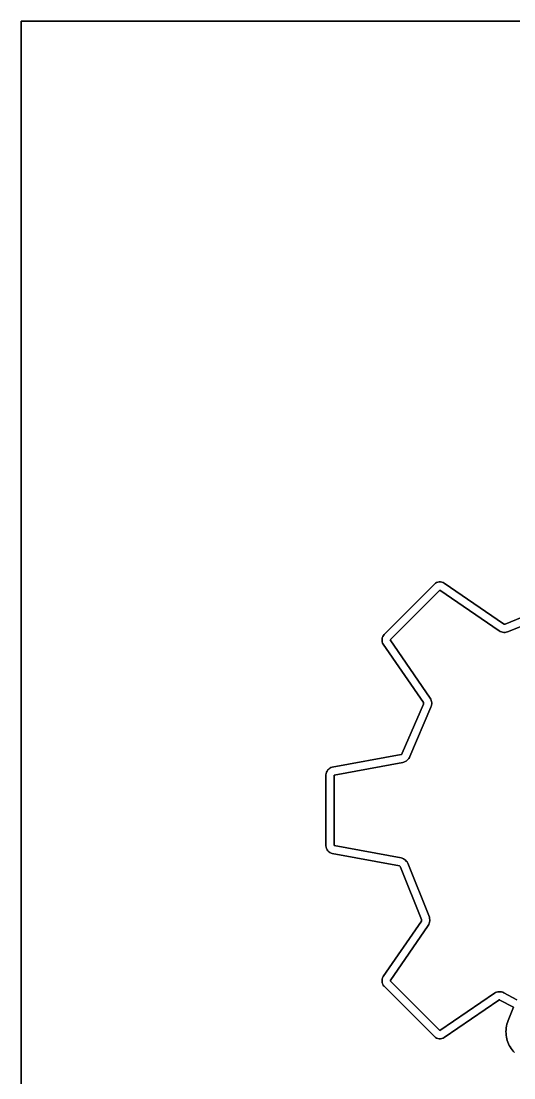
# Model space of a CAD drawing. Extents: x -216 to 0, y 0 to 300.
# Drawn here: x -216.5 to -126, y 105.9 to 300 of the extents above; entities that cross this region are included whole.
import ezdxf

# ---------------------------------------------------------------- set-up
doc = ezdxf.new("R2010")
doc.units = 0

msp = doc.modelspace()

# ---------------------------------------------------------------- linework, layer by layer
at = {"layer": 'layer0'}
for points in [[(-216.5, 0, 0), (-216.5, 300, 0)], [(-216.5, 300, 0), (0, 300, 0)], [(-216.5, 300, 3), (-216.5, 0, 3)], [(0, 300, 3), (-216.5, 300, 3)], [(-149.824, 187.335, 0), (-140.568, 196.59, 0)], [(-140.568, 196.59, 0), (-149.824, 187.335, 0)], [(-140.568, 196.59, 0), (-140.396, 196.732, 0)], [(-140.396, 196.732, 0), (-140.568, 196.59, 0)], [(-140.396, 196.732, 0), (-140.176, 196.854, 0)], [(-140.176, 196.854, 0), (-140.396, 196.732, 0)], [(-140.176, 196.854, 0), (-139.945, 196.933, 0)], [(-139.945, 196.933, 0), (-140.176, 196.854, 0)], [(-139.945, 196.933, 0), (-139.71, 196.974, 0)], [(-139.71, 196.974, 0), (-139.945, 196.933, 0)], [(-139.71, 196.974, 0), (-139.47, 196.977, 0)], [(-139.47, 196.977, 0), (-139.71, 196.974, 0)], [(-139.47, 196.977, 0), (-139.23, 196.941, 0)], [(-139.23, 196.941, 0), (-139.47, 196.977, 0)], [(-139.23, 196.941, 0), (-138.991, 196.862, 0)], [(-138.991, 196.862, 0), (-139.23, 196.941, 0)], [(-138.991, 196.862, 0), (-138.795, 196.754, 0)], [(-138.795, 196.754, 0), (-138.991, 196.862, 0)], [(-138.795, 196.754, 0), (-127.862, 189.252, 0)], [(-127.862, 189.252, 0), (-138.795, 196.754, 0)], [(-139.584, 195.476, 0), (-148.71, 186.328, 0)], [(-148.71, 186.328, 0), (-139.584, 195.476, 0)], [(-128.661, 187.981, 0), (-139.584, 195.476, 0)], [(-139.584, 195.476, 0), (-128.661, 187.981, 0)], [(-127.559, 189.241, 0), (-118.801, 192.826, 0)], [(-118.801, 192.826, 0), (-127.559, 189.241, 0)], [(-118.223, 191.442, 0), (-127.001, 187.849, 0)], [(-127.001, 187.849, 0), (-118.223, 191.442, 0)], [(-127.862, 189.252, 0), (-127.812, 189.227, 0)], [(-127.812, 189.227, 0), (-127.862, 189.252, 0)], [(-127.812, 189.227, 0), (-127.774, 189.217, 0)], [(-127.774, 189.217, 0), (-127.812, 189.227, 0)], [(-127.774, 189.217, 0), (-127.726, 189.211, 0)], [(-127.726, 189.211, 0), (-127.774, 189.217, 0)], [(-127.726, 189.211, 0), (-127.678, 189.211, 0)], [(-127.678, 189.211, 0), (-127.726, 189.211, 0)], [(-127.678, 189.211, 0), (-127.615, 189.22, 0)], [(-127.615, 189.22, 0), (-127.678, 189.211, 0)], [(-127.615, 189.22, 0), (-127.559, 189.241, 0)], [(-127.559, 189.241, 0), (-127.615, 189.22, 0)], [(-150.209, 186.239, 0), (-150.206, 186.478, 0)], [(-150.206, 186.478, 0), (-150.209, 186.239, 0)], [(-150.206, 186.478, 0), (-150.165, 186.713, 0)], [(-150.165, 186.713, 0), (-150.206, 186.478, 0)], [(-150.165, 186.713, 0), (-150.086, 186.942, 0)], [(-150.086, 186.942, 0), (-150.165, 186.713, 0)], [(-150.086, 186.942, 0), (-149.965, 187.162, 0)], [(-149.965, 187.162, 0), (-150.086, 186.942, 0)], [(-149.965, 187.162, 0), (-149.824, 187.335, 0)], [(-149.824, 187.335, 0), (-149.965, 187.162, 0)], [(-128.481, 187.878, 0), (-128.661, 187.981, 0)], [(-128.661, 187.981, 0), (-128.481, 187.878, 0)], [(-128.267, 187.794, 0), (-128.481, 187.878, 0)], [(-128.481, 187.878, 0), (-128.267, 187.794, 0)], [(-128.051, 187.741, 0), (-128.267, 187.794, 0)], [(-128.267, 187.794, 0), (-128.051, 187.741, 0)], [(-127.834, 187.713, 0), (-128.051, 187.741, 0)], [(-128.051, 187.741, 0), (-127.834, 187.713, 0)], [(-127.615, 187.709, 0), (-127.834, 187.713, 0)], [(-127.834, 187.713, 0), (-127.615, 187.709, 0)], [(-127.394, 187.731, 0), (-127.615, 187.709, 0)], [(-127.615, 187.709, 0), (-127.394, 187.731, 0)], [(-127.17, 187.783, 0), (-127.394, 187.731, 0)], [(-127.394, 187.731, 0), (-127.17, 187.783, 0)], [(-127.001, 187.849, 0), (-127.17, 187.783, 0)], [(-127.17, 187.783, 0), (-127.001, 187.849, 0)], [(-150.173, 185.998, 0), (-150.209, 186.239, 0)], [(-150.209, 186.239, 0), (-150.173, 185.998, 0)], [(-150.095, 185.759, 0), (-150.173, 185.998, 0)], [(-150.173, 185.998, 0), (-150.095, 185.759, 0)], [(-149.987, 185.563, 0), (-150.095, 185.759, 0)], [(-150.095, 185.759, 0), (-149.987, 185.563, 0)], [(-142.615, 174.821, 0), (-149.987, 185.563, 0)], [(-149.987, 185.563, 0), (-142.615, 174.821, 0)], [(-148.71, 186.328, 0), (-141.341, 175.615, 0)], [(-141.341, 175.615, 0), (-148.71, 186.328, 0)], [(-142.6, 174.793, 0), (-142.615, 174.821, 0)], [(-142.615, 174.821, 0), (-142.6, 174.793, 0)], [(-142.583, 174.734, 0), (-142.6, 174.793, 0)], [(-142.6, 174.793, 0), (-142.583, 174.734, 0)], [(-142.577, 174.689, 0), (-142.583, 174.734, 0)], [(-142.583, 174.734, 0), (-142.577, 174.689, 0)], [(-141.341, 175.615, 0), (-141.238, 175.433, 0)], [(-141.238, 175.433, 0), (-141.341, 175.615, 0)], [(-141.238, 175.433, 0), (-141.156, 175.218, 0)], [(-141.156, 175.218, 0), (-141.238, 175.433, 0)], [(-141.156, 175.218, 0), (-141.104, 175.001, 0)], [(-141.104, 175.001, 0), (-141.156, 175.218, 0)], [(-141.104, 175.001, 0), (-141.078, 174.784, 0)], [(-141.078, 174.784, 0), (-141.104, 175.001, 0)], [(-141.078, 174.784, 0), (-141.076, 174.564, 0)], [(-141.076, 174.564, 0), (-141.078, 174.784, 0)], [(-146.483, 165.495, 0), (-142.608, 174.531, 0)], [(-142.608, 174.531, 0), (-146.483, 165.495, 0)], [(-141.226, 173.95, 0), (-145.107, 164.897, 0)], [(-145.107, 164.897, 0), (-141.226, 173.95, 0)], [(-142.608, 174.531, 0), (-142.581, 174.606, 0)], [(-142.581, 174.606, 0), (-142.608, 174.531, 0)], [(-142.581, 174.606, 0), (-142.577, 174.643, 0)], [(-142.577, 174.643, 0), (-142.581, 174.606, 0)], [(-142.577, 174.643, 0), (-142.577, 174.689, 0)], [(-142.577, 174.689, 0), (-142.577, 174.643, 0)], [(-141.156, 174.118, 0), (-141.226, 173.95, 0)], [(-141.226, 173.95, 0), (-141.156, 174.118, 0)], [(-141.101, 174.343, 0), (-141.156, 174.118, 0)], [(-141.156, 174.118, 0), (-141.101, 174.343, 0)], [(-141.076, 174.564, 0), (-141.101, 174.343, 0)], [(-141.101, 174.343, 0), (-141.076, 174.564, 0)], [(-159.364, 162.931, 0), (-146.711, 165.284, 0)], [(-146.711, 165.284, 0), (-159.364, 162.931, 0)], [(-146.711, 165.284, 0), (-146.655, 165.303, 0)], [(-146.655, 165.303, 0), (-146.711, 165.284, 0)], [(-146.655, 165.303, 0), (-146.62, 165.324, 0)], [(-146.62, 165.324, 0), (-146.655, 165.303, 0)], [(-146.62, 165.324, 0), (-146.581, 165.354, 0)], [(-146.581, 165.354, 0), (-146.62, 165.324, 0)], [(-146.581, 165.354, 0), (-146.546, 165.388, 0)], [(-146.546, 165.388, 0), (-146.581, 165.354, 0)], [(-146.546, 165.388, 0), (-146.508, 165.439, 0)], [(-146.508, 165.439, 0), (-146.546, 165.388, 0)], [(-146.508, 165.439, 0), (-146.483, 165.495, 0)], [(-146.483, 165.495, 0), (-146.508, 165.439, 0)], [(-146.375, 163.821, 0), (-159.015, 161.47, 0)], [(-159.015, 161.47, 0), (-146.375, 163.821, 0)], [(-146.175, 163.876, 0), (-146.375, 163.821, 0)], [(-146.375, 163.821, 0), (-146.175, 163.876, 0)], [(-145.965, 163.968, 0), (-146.175, 163.876, 0)], [(-146.175, 163.876, 0), (-145.965, 163.968, 0)], [(-145.774, 164.082, 0), (-145.965, 163.968, 0)], [(-145.965, 163.968, 0), (-145.774, 164.082, 0)], [(-145.601, 164.215, 0), (-145.774, 164.082, 0)], [(-145.774, 164.082, 0), (-145.601, 164.215, 0)], [(-145.444, 164.367, 0), (-145.601, 164.215, 0)], [(-145.601, 164.215, 0), (-145.444, 164.367, 0)], [(-145.303, 164.538, 0), (-145.444, 164.367, 0)], [(-145.444, 164.367, 0), (-145.303, 164.538, 0)], [(-145.18, 164.732, 0), (-145.303, 164.538, 0)], [(-145.303, 164.538, 0), (-145.18, 164.732, 0)], [(-145.107, 164.897, 0), (-145.18, 164.732, 0)], [(-145.18, 164.732, 0), (-145.107, 164.897, 0)], [(-160.5, 161.562, 0), (-160.478, 161.784, 0)], [(-160.478, 161.784, 0), (-160.5, 161.562, 0)], [(-160.499, 148.473, 0), (-160.5, 161.562, 0)], [(-160.5, 161.562, 0), (-160.499, 148.473, 0)], [(-160.478, 161.784, 0), (-160.408, 162.025, 0)], [(-160.408, 162.025, 0), (-160.478, 161.784, 0)], [(-160.408, 162.025, 0), (-160.302, 162.244, 0)], [(-160.302, 162.244, 0), (-160.408, 162.025, 0)], [(-160.302, 162.244, 0), (-160.164, 162.439, 0)], [(-160.164, 162.439, 0), (-160.302, 162.244, 0)], [(-160.164, 162.439, 0), (-159.997, 162.61, 0)], [(-159.997, 162.61, 0), (-160.164, 162.439, 0)], [(-159.997, 162.61, 0), (-159.803, 162.755, 0)], [(-159.803, 162.755, 0), (-159.997, 162.61, 0)], [(-159.803, 162.755, 0), (-159.579, 162.868, 0)], [(-159.579, 162.868, 0), (-159.803, 162.755, 0)], [(-159.579, 162.868, 0), (-159.364, 162.931, 0)], [(-159.364, 162.931, 0), (-159.579, 162.868, 0)], [(-159.015, 161.47, 0), (-158.999, 148.546, 0)], [(-158.999, 148.546, 0), (-159.015, 161.47, 0)], [(-160.477, 148.25, 0), (-160.499, 148.473, 0)], [(-160.499, 148.473, 0), (-160.477, 148.25, 0)], [(-160.408, 148.009, 0), (-160.477, 148.25, 0)], [(-160.477, 148.25, 0), (-160.408, 148.009, 0)], [(-160.301, 147.791, 0), (-160.408, 148.009, 0)], [(-160.408, 148.009, 0), (-160.301, 147.791, 0)], [(-160.164, 147.595, 0), (-160.301, 147.791, 0)], [(-160.301, 147.791, 0), (-160.164, 147.595, 0)], [(-159.997, 147.423, 0), (-160.164, 147.595, 0)], [(-160.164, 147.595, 0), (-159.997, 147.423, 0)], [(-158.999, 148.546, 0), (-146.685, 146.27, 0)], [(-146.685, 146.27, 0), (-158.999, 148.546, 0)], [(-159.801, 147.278, 0), (-159.997, 147.423, 0)], [(-159.997, 147.423, 0), (-159.801, 147.278, 0)], [(-159.575, 147.165, 0), (-159.801, 147.278, 0)], [(-159.801, 147.278, 0), (-159.575, 147.165, 0)], [(-159.361, 147.103, 0), (-159.575, 147.165, 0)], [(-159.575, 147.165, 0), (-159.361, 147.103, 0)], [(-147.02, 144.806, 0), (-159.361, 147.103, 0)], [(-159.361, 147.103, 0), (-147.02, 144.806, 0)], [(-146.685, 146.27, 0), (-146.484, 146.215, 0)], [(-146.484, 146.215, 0), (-146.685, 146.27, 0)], [(-146.484, 146.215, 0), (-146.272, 146.121, 0)], [(-146.272, 146.121, 0), (-146.484, 146.215, 0)], [(-146.272, 146.121, 0), (-146.081, 146.004, 0)], [(-146.081, 146.004, 0), (-146.272, 146.121, 0)], [(-146.081, 146.004, 0), (-145.908, 145.868, 0)], [(-145.908, 145.868, 0), (-146.081, 146.004, 0)], [(-145.908, 145.868, 0), (-145.752, 145.712, 0)], [(-145.752, 145.712, 0), (-145.908, 145.868, 0)], [(-145.752, 145.712, 0), (-145.612, 145.537, 0)], [(-145.612, 145.537, 0), (-145.752, 145.712, 0)], [(-146.989, 144.798, 0), (-147.02, 144.806, 0)], [(-147.02, 144.806, 0), (-146.989, 144.798, 0)], [(-146.939, 144.771, 0), (-146.989, 144.798, 0)], [(-146.989, 144.798, 0), (-146.939, 144.771, 0)], [(-146.904, 144.743, 0), (-146.939, 144.771, 0)], [(-146.939, 144.771, 0), (-146.904, 144.743, 0)], [(-146.872, 144.711, 0), (-146.904, 144.743, 0)], [(-146.904, 144.743, 0), (-146.872, 144.711, 0)], [(-146.848, 144.681, 0), (-146.872, 144.711, 0)], [(-146.872, 144.711, 0), (-146.848, 144.681, 0)], [(-146.815, 144.608, 0), (-146.848, 144.681, 0)], [(-146.848, 144.681, 0), (-146.815, 144.608, 0)], [(-142.967, 134.994, 0), (-146.815, 144.608, 0)], [(-146.815, 144.608, 0), (-142.967, 134.994, 0)], [(-145.612, 145.537, 0), (-145.493, 145.338, 0)], [(-145.493, 145.338, 0), (-145.612, 145.537, 0)], [(-145.493, 145.338, 0), (-141.507, 135.378, 0)], [(-141.507, 135.378, 0), (-145.493, 145.338, 0)], [(-149.988, 124.469, 0), (-142.978, 134.687, 0)], [(-142.978, 134.687, 0), (-149.988, 124.469, 0)], [(-142.978, 134.687, 0), (-142.952, 134.739, 0)], [(-142.952, 134.739, 0), (-142.978, 134.687, 0)], [(-142.944, 134.936, 0), (-142.967, 134.994, 0)], [(-142.967, 134.994, 0), (-142.944, 134.936, 0)], [(-142.952, 134.739, 0), (-142.942, 134.778, 0)], [(-142.942, 134.778, 0), (-142.952, 134.739, 0)], [(-142.935, 134.873, 0), (-142.944, 134.936, 0)], [(-142.944, 134.936, 0), (-142.935, 134.873, 0)], [(-142.942, 134.778, 0), (-142.936, 134.825, 0)], [(-142.936, 134.825, 0), (-142.942, 134.778, 0)], [(-142.936, 134.825, 0), (-142.935, 134.873, 0)], [(-142.935, 134.873, 0), (-142.936, 134.825, 0)], [(-141.604, 134.066, 0), (-141.707, 133.887, 0)], [(-141.707, 133.887, 0), (-141.604, 134.066, 0)], [(-141.52, 134.281, 0), (-141.604, 134.066, 0)], [(-141.604, 134.066, 0), (-141.52, 134.281, 0)], [(-141.466, 134.497, 0), (-141.52, 134.281, 0)], [(-141.52, 134.281, 0), (-141.466, 134.497, 0)], [(-141.507, 135.378, 0), (-141.455, 135.154, 0)], [(-141.455, 135.154, 0), (-141.507, 135.378, 0)], [(-141.437, 134.714, 0), (-141.466, 134.497, 0)], [(-141.466, 134.497, 0), (-141.437, 134.714, 0)], [(-141.455, 135.154, 0), (-141.434, 134.933, 0)], [(-141.434, 134.933, 0), (-141.455, 135.154, 0)], [(-141.434, 134.933, 0), (-141.437, 134.714, 0)], [(-141.437, 134.714, 0), (-141.434, 134.933, 0)], [(-141.707, 133.887, 0), (-148.71, 123.681, 0)], [(-148.71, 123.681, 0), (-141.707, 133.887, 0)], [(-150.175, 124.035, 0), (-150.096, 124.273, 0)], [(-150.096, 124.273, 0), (-150.175, 124.035, 0)], [(-150.096, 124.273, 0), (-149.988, 124.469, 0)], [(-149.988, 124.469, 0), (-150.096, 124.273, 0)], [(-150.21, 123.794, 0), (-150.175, 124.035, 0)], [(-150.175, 124.035, 0), (-150.21, 123.794, 0)], [(-150.207, 123.556, 0), (-150.21, 123.794, 0)], [(-150.21, 123.794, 0), (-150.207, 123.556, 0)], [(-150.167, 123.32, 0), (-150.207, 123.556, 0)], [(-150.207, 123.556, 0), (-150.167, 123.32, 0)], [(-150.087, 123.091, 0), (-150.167, 123.32, 0)], [(-150.167, 123.32, 0), (-150.087, 123.091, 0)], [(-149.967, 122.871, 0), (-150.087, 123.091, 0)], [(-150.087, 123.091, 0), (-149.967, 122.871, 0)], [(-149.825, 122.697, 0), (-149.967, 122.871, 0)], [(-149.967, 122.871, 0), (-149.825, 122.697, 0)], [(-140.567, 113.442, 0), (-149.825, 122.697, 0)], [(-149.825, 122.697, 0), (-140.567, 113.442, 0)], [(-148.71, 123.681, 0), (-139.559, 114.555, 0)], [(-139.559, 114.555, 0), (-148.71, 123.681, 0)], [(-139.559, 114.555, 0), (-129.556, 121.439, 0)], [(-129.556, 121.439, 0), (-139.559, 114.555, 0)], [(-129.556, 121.439, 0), (-129.371, 121.543, 0)], [(-129.371, 121.543, 0), (-129.556, 121.439, 0)], [(-129.371, 121.543, 0), (-129.151, 121.625, 0)], [(-129.151, 121.625, 0), (-129.371, 121.543, 0)], [(-129.151, 121.625, 0), (-128.929, 121.674, 0)], [(-128.929, 121.674, 0), (-129.151, 121.625, 0)], [(-128.929, 121.674, 0), (-128.708, 121.695, 0)], [(-128.708, 121.695, 0), (-128.929, 121.674, 0)], [(-128.708, 121.695, 0), (-128.486, 121.689, 0)], [(-128.486, 121.689, 0), (-128.708, 121.695, 0)], [(-128.486, 121.689, 0), (-128.262, 121.655, 0)], [(-128.262, 121.655, 0), (-128.486, 121.689, 0)], [(-128.262, 121.655, 0), (-128.037, 121.588, 0)], [(-128.037, 121.588, 0), (-128.262, 121.655, 0)], [(-128.037, 121.588, 0), (-127.86, 121.504, 0)], [(-127.86, 121.504, 0), (-128.037, 121.588, 0)], [(-127.86, 121.504, 0), (-125.467, 120.227, 0)], [(-125.467, 120.227, 0), (-127.86, 121.504, 0)], [(-128.762, 120.165, 0), (-138.797, 113.277, 0)], [(-138.797, 113.277, 0), (-128.762, 120.165, 0)], [(-128.738, 120.178, 0), (-128.762, 120.165, 0)], [(-128.762, 120.165, 0), (-128.738, 120.178, 0)], [(-128.696, 120.189, 0), (-128.738, 120.178, 0)], [(-128.738, 120.178, 0), (-128.696, 120.189, 0)], [(-128.658, 120.193, 0), (-128.696, 120.189, 0)], [(-128.696, 120.189, 0), (-128.658, 120.193, 0)], [(-128.62, 120.192, 0), (-128.658, 120.193, 0)], [(-128.658, 120.193, 0), (-128.62, 120.192, 0)], [(-128.589, 120.187, 0), (-128.62, 120.192, 0)], [(-128.62, 120.192, 0), (-128.589, 120.187, 0)], [(-128.535, 120.164, 0), (-128.589, 120.187, 0)], [(-128.589, 120.187, 0), (-128.535, 120.164, 0)], [(-126.037, 118.831, 0), (-128.535, 120.164, 0)], [(-128.535, 120.164, 0), (-126.037, 118.831, 0)], [(-127.031, 116.395, 0), (-126.037, 118.831, 0)], [(-126.037, 118.831, 0), (-127.031, 116.395, 0)], [(-127.437, 114.373, 0), (-127.424, 114.711, 0)], [(-127.424, 114.711, 0), (-127.437, 114.373, 0)], [(-127.424, 114.711, 0), (-127.39, 115.05, 0)], [(-127.39, 115.05, 0), (-127.424, 114.711, 0)], [(-127.39, 115.05, 0), (-127.333, 115.39, 0)], [(-127.333, 115.39, 0), (-127.39, 115.05, 0)], [(-127.333, 115.39, 0), (-127.254, 115.73, 0)], [(-127.254, 115.73, 0), (-127.333, 115.39, 0)], [(-127.254, 115.73, 0), (-127.152, 116.069, 0)], [(-127.152, 116.069, 0), (-127.254, 115.73, 0)], [(-127.152, 116.069, 0), (-127.031, 116.395, 0)], [(-127.031, 116.395, 0), (-127.152, 116.069, 0)], [(-140.394, 113.3, 0), (-140.567, 113.442, 0)], [(-140.567, 113.442, 0), (-140.394, 113.3, 0)], [(-140.174, 113.18, 0), (-140.394, 113.3, 0)], [(-140.394, 113.3, 0), (-140.174, 113.18, 0)], [(-139.945, 113.101, 0), (-140.174, 113.18, 0)], [(-140.174, 113.18, 0), (-139.945, 113.101, 0)], [(-139.71, 113.06, 0), (-139.945, 113.101, 0)], [(-139.945, 113.101, 0), (-139.71, 113.06, 0)], [(-139.472, 113.057, 0), (-139.71, 113.06, 0)], [(-139.71, 113.06, 0), (-139.472, 113.057, 0)], [(-139.232, 113.092, 0), (-139.472, 113.057, 0)], [(-139.472, 113.057, 0), (-139.232, 113.092, 0)], [(-138.994, 113.169, 0), (-139.232, 113.092, 0)], [(-139.232, 113.092, 0), (-138.994, 113.169, 0)], [(-138.797, 113.277, 0), (-138.994, 113.169, 0)], [(-138.994, 113.169, 0), (-138.797, 113.277, 0)], [(-127.429, 114.038, 0), (-127.437, 114.373, 0)], [(-127.437, 114.373, 0), (-127.429, 114.038, 0)], [(-127.401, 113.707, 0), (-127.429, 114.038, 0)], [(-127.429, 114.038, 0), (-127.401, 113.707, 0)], [(-127.353, 113.38, 0), (-127.401, 113.707, 0)], [(-127.401, 113.707, 0), (-127.353, 113.38, 0)], [(-127.285, 113.059, 0), (-127.353, 113.38, 0)], [(-127.353, 113.38, 0), (-127.285, 113.059, 0)], [(-127.198, 112.743, 0), (-127.285, 113.059, 0)], [(-127.285, 113.059, 0), (-127.198, 112.743, 0)], [(-127.093, 112.435, 0), (-127.198, 112.743, 0)], [(-127.198, 112.743, 0), (-127.093, 112.435, 0)], [(-126.971, 112.134, 0), (-127.093, 112.435, 0)], [(-127.093, 112.435, 0), (-126.971, 112.134, 0)], [(-126.831, 111.841, 0), (-126.971, 112.134, 0)], [(-126.971, 112.134, 0), (-126.831, 111.841, 0)], [(-126.675, 111.558, 0), (-126.831, 111.841, 0)], [(-126.831, 111.841, 0), (-126.675, 111.558, 0)], [(-126.502, 111.284, 0), (-126.675, 111.558, 0)], [(-126.675, 111.558, 0), (-126.502, 111.284, 0)], [(-126.314, 111.021, 0), (-126.502, 111.284, 0)], [(-126.502, 111.284, 0), (-126.314, 111.021, 0)], [(-126.111, 110.769, 0), (-126.314, 111.021, 0)], [(-126.314, 111.021, 0), (-126.111, 110.769, 0)], [(-125.892, 110.529, 0), (-126.111, 110.769, 0)], [(-126.111, 110.769, 0), (-125.892, 110.529, 0)]]:
    msp.add_polyline3d(points, dxfattribs=at)

doc.saveas('drawing.dxf')
